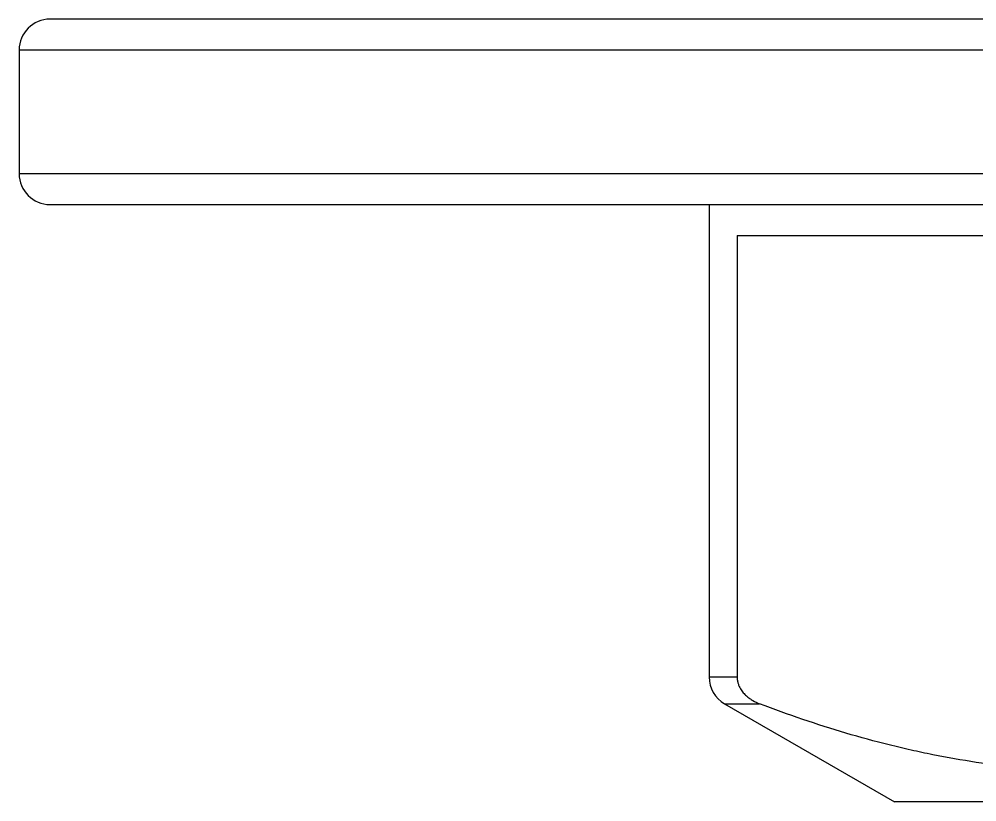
# Model space of a CAD drawing. Header units: millimetres. Extents: x 3306 to 3603, y 698 to 1118.
# Drawn here: x 3489.41 to 3498.71, y 967.7 to 975.3 of the extents above; entities that cross this region are included whole.
import ezdxf

# ---------------------------------------------------------------- set-up
doc = ezdxf.new("R2010")
doc.units = ezdxf.units.MM

msp = doc.modelspace()

# ---------------------------------------------------------------- linework, layer by layer
at = {"lineweight": 25}
for p, q in [((3543.1075, 975.2984), (3489.7075, 975.2984)), ((3489.4075, 974.9984), (3489.4075, 973.7984)), ((3543.4075, 974.9984), (3489.4075, 974.9984)), ((3489.4075, 973.7984), (3543.4075, 973.7984)), ((3489.7075, 973.4984), (3543.1075, 973.4984)), ((3496.1075, 973.4984), (3496.1075, 968.9108)), ((3496.3791, 973.1984), (3496.3791, 968.9108)), ((3496.3791, 973.1984), (3503.5268, 973.1984)), ((3496.1075, 968.9108), (3496.3791, 968.9108)), ((3496.2575, 968.651), (3497.9075, 967.6984)), ((3496.2575, 968.651), (3496.598, 968.651)), ((3534.9075, 967.6984), (3497.9075, 967.6984))]:
    msp.add_line(p, q, dxfattribs=at)
for centre, start, end in [((3489.7075, 974.9984), 90, 180), ((3489.7075, 973.7984), 180, 270), ((3496.4075, 968.9108), 180, 240)]:
    msp.add_arc(centre, 0.3, start, end, dxfattribs=at)
for points, knots in [([(3496.3791, 968.9108), (3496.3791, 968.8993), (3496.38, 968.8882), (3496.3826, 968.8719), (3496.3837, 968.8666), (3496.3861, 968.8563), (3496.3875, 968.8514), (3496.392, 968.837), (3496.3955, 968.828), (3496.4031, 968.8112), (3496.4072, 968.8035), (3496.4201, 968.7817), (3496.4296, 968.7689), (3496.449, 968.7462), (3496.459, 968.7363), (3496.4794, 968.7181), (3496.4898, 968.71), (3496.5109, 968.695), (3496.5216, 968.6883), (3496.554, 968.6696), (3496.5759, 968.6595), (3496.598, 968.651)], [0, 0, 0, 0, 0.0625, 0.0625, 0.09375, 0.09375, 0.125, 0.125, 0.1875, 0.1875, 0.25, 0.25, 0.375, 0.375, 0.5, 0.5, 0.625, 0.625, 0.75, 0.75, 1, 1, 1, 1]), ([(3503.3079, 968.651), (3503.0304, 968.5443), (3502.7526, 968.4493), (3502.1965, 968.2845), (3501.9181, 968.2148), (3501.3607, 968.1023), (3501.0816, 968.0595), (3500.5229, 968.0021), (3500.2432, 967.9874), (3499.6831, 967.9867), (3499.4027, 968.0007), (3498.8412, 968.0572), (3498.5601, 968.0997), (3498.2083, 968.1702), (3498.138, 968.1852), (3497.9972, 968.2168), (3497.9268, 968.2335), (3497.7159, 968.286), (3497.5756, 968.3242), (3497.1554, 968.4485), (3496.8762, 968.544), (3496.598, 968.651)], [0, 0, 0, 0, 0.125, 0.125, 0.25, 0.25, 0.375, 0.375, 0.5, 0.5, 0.625, 0.625, 0.75, 0.75, 0.78125, 0.78125, 0.8125, 0.8125, 0.875, 0.875, 1, 1, 1, 1])]:
    msp.add_open_spline(points, degree=3, knots=knots, dxfattribs=at)

doc.saveas('drawing.dxf')
